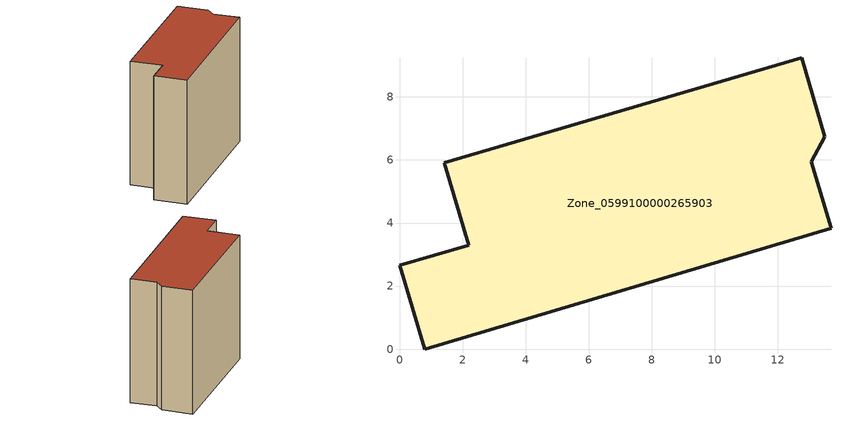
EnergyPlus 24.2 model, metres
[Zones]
Zone_0599100000265903
 floor ground (C_G): 2.19,3.3 1.42,5.92 12.76,9.24 13.49,6.73 13.06,5.95 13.69,3.83 0.81,0 0,2.66 z0
 wall outside (C_F): 0.81,0 13.69,3.83 13.06,5.95 13.49,6.73 12.76,9.24 1.42,5.92 2.19,3.3 0,2.66 0.81,0 z0:10.63
 roof outside (C_R): 12.76,9.24 1.42,5.92 2.19,3.3 0,2.66 0.81,0 13.69,3.83 13.06,5.95 13.49,6.73 z10.63
[BUILDING]
Pand.0599100000265903: North Axis=0; Terrain=City; Loads Convergence Tolerance Value=0.04; Temperature Convergence Tolerance Value=0.4; Solar Distribution=FullExterior; Maximum Number of Warmup Days=25; Minimum Number of Warmup Days=1
[Site:Location]
Rotterdam.The.Hague.AP_ZH_NLD Design_Conditions: Latitude=51.96; Longitude=4.45; Time Zone=1; Elevation=-4.5
[SITE:GROUNDTEMPERATURE:BUILDINGSURFACE]
18, 18, 18, 18, 18, 18, 18, 18, 18, 18, 18, 18
[MATERIAL] Thermal Absorptance=0.9; Solar Absorptance=0.7; Visible Absorptance=0.7
Name | Roughness | Thickness | Conductivity | Density | Specific Heat
G.TI.1946 | MediumSmooth | 0.15 | 1 | 540 | 1210
F.TI.1946 | Rough | 0.3 | 0.857143 | 1920 | 840
R.TI.1946 | MediumRough | 0.2 | 0.1 | 1500 | 1000
[CONSTRUCTION]
C_G: G.TI.1946
C_F: F.TI.1946
C_R: R.TI.1946
[ZONE]
Zone_0599100000265903: Type=1; Multiplier=1; Ceiling Height=Autocalculate; Volume=Autocalculate; Floor Area=autocalculate; Part of Total Floor Area=Yes
[ZONEINFILTRATION:DESIGNFLOWRATE]
Infil_Zone_0599100000265903: Zone or ZoneList or Space or SpaceList=Zone_0599100000265903; Schedule=AlwaysOn; Design Flow Rate Calculation Method=Flow/Area; Flow Rate per Floor Area=0.003; Constant Term Coefficient=1; Temperature Term Coefficient=0; Velocity Term Coefficient=0; Velocity Squared Term Coefficient=0
[HVACTEMPLATE:ZONE:IDEALLOADSAIRSYSTEM]
Zone_0599100000265903: Maximum Heating Supply Air Temperature=50; Minimum Cooling Supply Air Temperature=13; Maximum Heating Supply Air Humidity Ratio=0.0156; Minimum Cooling Supply Air Humidity Ratio=0.0077; Heating Limit=NoLimit; Cooling Limit=NoLimit; Dehumidification Control Type=ConstantSensibleHeatRatio; Cooling Sensible Heat Ratio=0.7; Dehumidification Setpoint=60; Humidification Control Type=None; Humidification Setpoint=30; Outdoor Air Method=None; Outdoor Air Flow Rate per Person=0.00944; Outdoor Air Flow Rate per Zone Floor Area=0; Outdoor Air Flow Rate per Zone=0; Demand Controlled Ventilation Type=None; Outdoor Air Economizer Type=NoEconomizer; Heat Recovery Type=None; Sensible Heat Recovery Effectiveness=0.7; Latent Heat Recovery Effectiveness=0.65
[ZONECONTROL:THERMOSTAT]
ThermostatControl_Zone_0599100000265903: Zone or ZoneList=Zone_0599100000265903; Control Type Schedule=DualSetpointControlType; Control 1=Thermostat_Zone_0599100000265903; Temperature Difference Between Cutout And Setpoint=0
[THERMOSTATSETPOINT:DUALSETPOINT]
Thermostat_Zone_0599100000265903: Heating Setpoint Temperature Schedule=HeatingSetpoint_Zone_0599100000265903; Cooling Setpoint Temperature Schedule=CoolingSetpoint_Zone_0599100000265903
[SCHEDULE:COMPACT]
HeatingSetpoint_Zone_0599100000265903: Through: 12/31, For: AllDays, Until: 24:00, 21
CoolingSetpoint_Zone_0599100000265903: Through: 12/31, For: AllDays, Until: 24:00, 24
DualSetpointControlType: Through: 12/31, For: AllDays, Until: 24:00, 4
AlwaysOn: Through: 12/31, For: AllDays, Until: 24:00, 1
